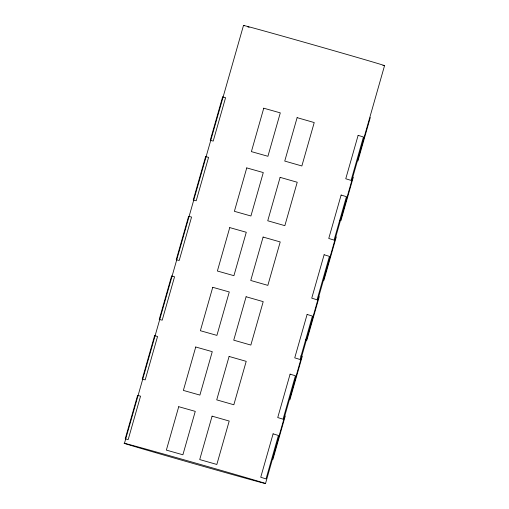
<?xml version="1.0" encoding="UTF-8"?>
<svg xmlns="http://www.w3.org/2000/svg" width="509" height="509" viewBox="0 0 509 509"><rect width="100%" height="100%" fill="white"/><g stroke="black" fill="none" stroke-linecap="round" stroke-linejoin="round"><path stroke-width="0.76" d="M124.457 443.339L243.493 25.45M265.507 483.55L384.543 65.661M272.888 459.455L285.256 416.038M289.895 399.756L302.257 356.338L300.774 355.982M319.264 296.639L306.895 340.057L305.413 339.7M323.902 280.357L336.271 236.939M353.278 177.24L340.909 220.658L339.427 220.302M357.916 160.959L370.285 117.541M244.167 25.73A73.36 0.509 15.9 0 1 316.668 45.778A73.36 0.509 15.9 0 1 382.933 65.298M249.111 27.276A73.36 0.509 15.9 0 1 247.87 26.894M137.583 395.436L125.214 438.853L128.185 439.572L140.554 396.155L137.583 395.436M154.59 335.736L142.221 379.154L145.192 379.873L157.561 336.455L154.59 335.736M171.597 276.037L159.228 319.455L162.199 320.174L174.562 276.756L171.597 276.037M188.604 216.338L176.235 259.755L179.2 260.474L191.569 217.057L188.604 216.338M205.604 156.638L193.235 200.056L196.207 200.775L208.575 157.357L205.604 156.638M222.611 96.939L210.242 140.357L213.214 141.076L225.582 97.658L222.611 96.939M178.729 406.697L166.367 450.115L182.896 454.785L195.265 411.367L178.729 406.697M195.736 346.998L183.367 390.416L199.903 395.086L212.272 351.668L195.736 346.998M212.743 287.299L200.374 330.716L216.91 335.386L229.279 291.969L212.743 287.299M229.75 227.599L217.381 271.017L233.917 275.687L246.286 232.269L229.75 227.599M246.757 167.9L234.388 211.318L250.924 215.988L263.287 172.57L246.757 167.9M263.757 108.201L251.395 151.618L267.925 156.288L280.294 112.871L263.757 108.201M212.088 416.152L199.719 459.57L216.834 464.462L229.203 421.045L212.088 416.152M229.095 356.453L216.726 399.87L233.841 404.763L246.21 361.345L229.095 356.453M246.101 296.753L233.733 340.171L250.848 345.064L263.21 301.646L246.101 296.753M263.108 237.054L250.74 280.472L267.849 285.364L280.217 241.947L263.108 237.054M280.115 177.355L267.747 220.772L284.855 225.665L297.224 182.247L280.115 177.355M297.116 117.655L284.747 161.073L301.862 165.972L314.231 122.554L297.116 117.655M273.098 433.84L260.735 477.257L266.048 478.893L278.41 435.475L273.098 433.84M290.105 374.14L277.736 417.558L283.049 419.193L295.417 375.776L290.105 374.14M307.112 314.441L294.743 357.859L300.055 359.494L312.424 316.076L307.112 314.441M324.118 254.742L311.75 298.159L317.062 299.795L329.431 256.377L324.118 254.742M341.125 195.042L328.757 238.46L334.069 240.102L346.438 196.684L341.125 195.042M358.126 135.343L345.764 178.761L351.076 180.402L363.439 136.985L358.126 135.343M155.328 452.59A73.36 0.509 15.9 0 0 265.348 483.531A73.36 0.509 15.9 0 0 164.267 454.219A73.36 0.509 15.9 0 0 155.328 452.59"/></g></svg>
